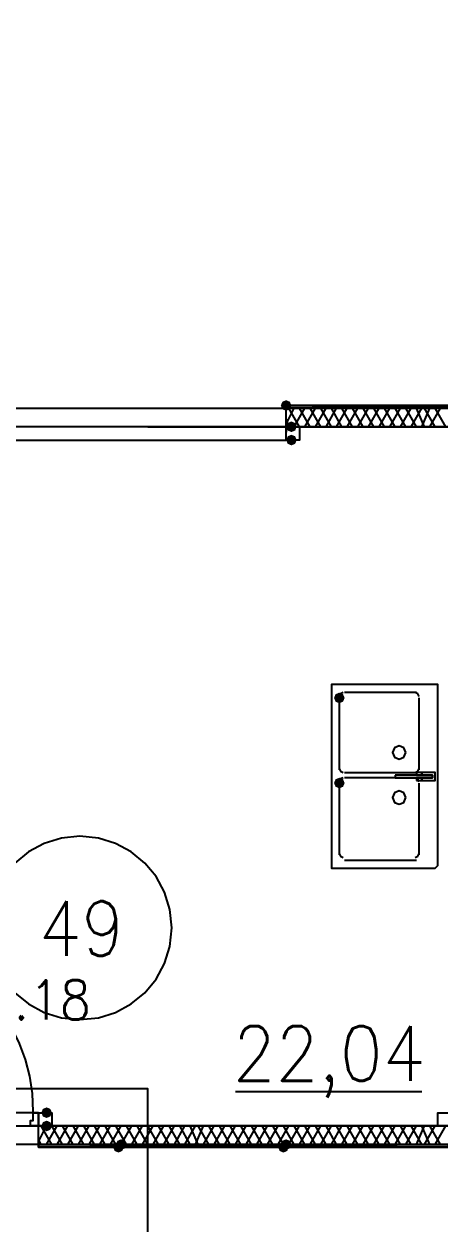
# Model space of a CAD drawing. Header units: millimetres. Extents: x 0 to 420, y 0 to 297.
# Drawn here: x 369.85 to 376.46, y 174.73 to 193.82 of the extents above; entities that cross this region are included whole.
import ezdxf

# ---------------------------------------------------------------- set-up
doc = ezdxf.new("R2010")
doc.units = ezdxf.units.MM
doc.layers.get('0').update_dxf_attribs({"linetype": 'CONTINUOUS'})
doc.styles.get("Standard").update_dxf_attribs({"font": 'STANDARD'})

msp = doc.modelspace()

# ---------------------------------------------------------------- hatches: boundary and pattern name
at = {"true_color": 0x0000fe}
for points in [[(374.099667, 187.748333), (374.074796, 187.688537), (374.015, 187.663667), (373.955204, 187.688537), (373.930333, 187.748333), (373.955204, 187.808129), (374.015, 187.833), (374.074796, 187.808129)], [(371.475, 175.979667), (371.450129, 175.919871), (371.390333, 175.895), (371.330537, 175.919871), (371.305667, 175.979667), (371.330537, 176.039462), (371.390333, 176.064333), (371.450129, 176.039463)], [(374.099667, 175.979667), (374.074796, 175.919871), (374.015, 175.895), (373.955204, 175.919871), (373.930333, 175.979667), (373.955204, 176.039462), (374.015, 176.064333), (374.074796, 176.039463)], [(371.432667, 175.937333), (371.407796, 175.877537), (371.348, 175.852667), (371.288204, 175.877537), (371.263333, 175.937333), (371.288204, 175.997129), (371.348, 176.022), (371.407796, 175.997129)], [(374.057333, 175.937333), (374.032462, 175.877537), (373.972667, 175.852667), (373.912871, 175.877537), (373.888, 175.937333), (373.912871, 175.997129), (373.972667, 176.022), (374.032462, 175.997129)]]:
    msp.add_hatch(color=0, dxfattribs=at).paths.add_polyline_path(points, flags=0)
at = {"true_color": 0x000007}
h = msp.add_hatch(color=0, dxfattribs=at)
h.paths.add_polyline_path([(377.317, 187.748333), (374.015, 187.748333), (377.317, 187.706)], flags=0)
h.paths.add_polyline_path([(374.015, 187.748333), (377.317, 187.706), (374.015, 187.706)], flags=0)
for points in [[(374.184333, 187.409667), (374.159462, 187.349871), (374.099667, 187.325), (374.039871, 187.349871), (374.015, 187.409667), (374.039871, 187.469462), (374.099667, 187.494333), (374.159462, 187.469463)], [(374.184333, 187.198), (374.159462, 187.138204), (374.099667, 187.113333), (374.039871, 187.138204), (374.015, 187.198), (374.039871, 187.257796), (374.099667, 187.282667), (374.159462, 187.257796)], [(374.946333, 183.091667), (374.921462, 183.031871), (374.861667, 183.007), (374.801871, 183.031871), (374.777, 183.091667), (374.801871, 183.151462), (374.861667, 183.176333), (374.921462, 183.151463)], [(374.946333, 181.737), (374.921462, 181.677204), (374.861667, 181.652333), (374.801871, 181.677204), (374.777, 181.737), (374.801871, 181.796796), (374.861667, 181.821667), (374.921462, 181.796796)], [(370.289667, 176.487667), (370.264796, 176.427871), (370.205, 176.403), (370.145204, 176.427871), (370.120333, 176.487667), (370.145204, 176.547462), (370.205, 176.572333), (370.264796, 176.547463)], [(370.289667, 176.276), (370.264796, 176.216204), (370.205, 176.191333), (370.145204, 176.216204), (370.120333, 176.276), (370.145204, 176.335796), (370.205, 176.360667), (370.264796, 176.335796)]]:
    msp.add_hatch(color=0, dxfattribs=at).paths.add_polyline_path(points, flags=0)
h = msp.add_hatch(color=0, dxfattribs=at)
h.paths.add_polyline_path([(376.597333, 175.979667), (370.078, 175.979667), (376.597333, 175.937333)], flags=0)
h.paths.add_polyline_path([(370.078, 175.979667), (376.597333, 175.937333), (370.078, 175.937333)], flags=0)

# ---------------------------------------------------------------- linework, layer by layer
at = {"color": 0, "true_color": 0x000007}
for points in [[(360.045, 222.207667), (360.045, 187.706), (389.255, 187.706), (389.255, 216.111667), (372.448667, 216.111667), (372.448667, 222.207667)], [(377.317, 187.748333), (374.015, 187.748333), (377.317, 187.706)], [(374.015, 187.748333), (377.317, 187.706), (374.015, 187.706)], [(374.015, 187.706), (374.015, 187.748333), (377.317, 187.748333), (377.317, 187.706), (374.015, 187.706), (377.317, 187.706), (377.317, 187.748333), (374.015, 187.748333)], [(376.639667, 187.409667), (360.045, 187.409667), (360.045, 176.276), (376.639667, 176.276)], [(374.734667, 183.261), (374.734667, 180.424667), (374.734667, 180.382333), (374.777, 180.382333), (376.343333, 180.382333), (376.385667, 180.382333), (376.428, 180.424667), (376.428, 183.261), (376.428, 183.303333), (376.385667, 183.303333), (376.343333, 183.303333), (374.777, 183.303333), (374.734667, 183.303333)], [(375.92, 182.223833), (375.889002, 182.298669), (375.814167, 182.329667), (375.739331, 182.298669), (375.708333, 182.223833), (375.739331, 182.148998), (375.814167, 182.118), (375.889002, 182.148998)], [(375.750667, 181.864), (375.750667, 181.821667), (376.343333, 181.821667), (376.343333, 181.864)], [(376.089333, 181.906333), (376.089333, 181.864), (376.174, 181.864), (376.174, 181.906333)], [(376.089333, 181.779333), (376.174, 181.779333), (376.174, 181.821667), (376.089333, 181.821667)], [(376.174, 181.906333), (376.174, 181.864), (376.343333, 181.864), (376.343333, 181.821667), (376.174, 181.821667), (376.174, 181.779333), (376.385667, 181.779333), (376.385667, 181.906333)], [(375.92, 181.504167), (375.889002, 181.579002), (375.814167, 181.61), (375.739331, 181.579002), (375.708333, 181.504167), (375.739331, 181.429331), (375.814167, 181.398333), (375.889002, 181.429331)], [(369.951, 176.276), (369.951, 176.360667), (369.993333, 176.360667), (369.993333, 176.487667), (370.078, 176.487667), (370.078, 176.276)], [(370.289667, 176.276), (370.078, 176.276), (370.078, 176.487667), (370.289667, 176.487667), (370.289667, 176.276), (370.078, 176.276), (370.078, 176.487667), (370.289667, 176.487667)], [(376.639667, 176.276), (376.428, 176.276), (376.428, 176.487667), (376.639667, 176.487667), (376.639667, 176.276), (376.428, 176.276), (376.428, 176.487667), (376.639667, 176.487667)], [(376.597333, 175.979667), (370.078, 175.979667), (376.597333, 175.937333)], [(370.078, 175.979667), (376.597333, 175.937333), (370.078, 175.937333)], [(370.078, 175.937333), (370.078, 175.979667), (376.597333, 175.979667), (376.597333, 175.937333), (370.078, 175.937333), (376.597333, 175.937333), (376.597333, 175.979667), (370.078, 175.979667)]]:
    msp.add_lwpolyline(points, close=True, dxfattribs=at)
for points in [[(377.317, 187.706), (374.015, 187.706), (377.317, 187.748333), (374.015, 187.748333)], [(374.015, 187.452), (374.142, 187.706)], [(374.015, 187.409667), (374.015, 187.706)], [(374.015, 187.409667), (374.015, 187.706)], [(389.255, 187.706), (374.015, 187.706)], [(374.226667, 187.409667), (374.057333, 187.706)], [(374.142, 187.409667), (374.311333, 187.706)], [(374.396, 187.409667), (374.226667, 187.706)], [(374.311333, 187.409667), (374.480667, 187.706)], [(374.565333, 187.409667), (374.396, 187.706)], [(374.480667, 187.409667), (374.65, 187.706)], [(374.734667, 187.409667), (374.565333, 187.706)], [(374.65, 187.409667), (374.819333, 187.706)], [(374.904, 187.409667), (374.734667, 187.706)], [(374.819333, 187.409667), (374.988667, 187.706)], [(375.073333, 187.409667), (374.904, 187.706)], [(374.988667, 187.409667), (375.158, 187.706)], [(375.242667, 187.409667), (375.073333, 187.706)], [(375.158, 187.409667), (375.327333, 187.706)], [(375.412, 187.409667), (375.242667, 187.706)], [(375.327333, 187.409667), (375.496667, 187.706)], [(375.581333, 187.409667), (375.412, 187.706)], [(375.496667, 187.409667), (375.666, 187.706)], [(375.750667, 187.409667), (375.581333, 187.706)], [(375.666, 187.409667), (375.835333, 187.706)], [(375.92, 187.409667), (375.750667, 187.706)], [(375.835333, 187.409667), (376.004667, 187.706)], [(376.089333, 187.409667), (375.92, 187.706)], [(376.004667, 187.409667), (376.174, 187.706)], [(376.216333, 187.409667), (376.089333, 187.706)], [(376.174, 187.409667), (376.301, 187.706)], [(376.385667, 187.409667), (376.216333, 187.706)], [(376.301, 187.409667), (376.470333, 187.706)], [(376.555, 187.409667), (376.385667, 187.706)], [(374.057333, 187.409667), (374.015, 187.536667)], [(371.813667, 187.409667), (369.654667, 187.409667), (369.654667, 187.325)], [(369.654667, 187.325), (369.654667, 187.198), (371.813667, 187.198)], [(371.813667, 187.409667), (374.015, 187.409667), (374.226667, 187.409667), (374.226667, 187.198), (374.015, 187.198), (374.015, 187.409667), (374.226667, 187.409667), (374.226667, 187.198), (374.015, 187.198), (374.015, 187.409667), (374.015, 187.325)], [(371.813667, 187.198), (374.015, 187.198), (374.015, 187.325)], [(374.015, 187.409667), (376.639667, 187.409667)], [(374.925167, 183.176333), (374.880265, 183.157735), (374.861667, 183.112833)], [(376.089333, 183.176333), (374.946333, 183.176333)], [(376.131667, 183.112833), (376.113068, 183.157735), (376.068167, 183.176333)], [(374.861667, 183.091667), (374.861667, 181.948667)], [(376.131667, 181.948667), (376.131667, 183.091667)], [(374.861667, 181.969833), (374.880265, 181.924932), (374.925167, 181.906333)], [(376.068167, 181.906333), (376.113068, 181.924932), (376.131667, 181.969833)], [(374.925167, 181.821667), (374.880265, 181.803068), (374.861667, 181.758167)], [(374.946333, 181.906333), (376.089333, 181.906333)], [(376.089333, 181.821667), (374.946333, 181.821667)], [(376.131667, 181.758167), (376.113068, 181.803068), (376.068167, 181.821667)], [(374.861667, 181.737), (374.861667, 180.594)], [(376.131667, 180.594), (376.131667, 181.737)], [(372.194667, 179.429833), (372.164995, 179.724175), (372.079893, 179.998326), (371.945236, 180.246413), (371.766896, 180.462563), (371.550746, 180.640903), (371.302659, 180.77556), (371.028508, 180.860661), (370.734167, 180.890333), (370.439825, 180.860661), (370.165674, 180.77556), (369.917587, 180.640903), (369.701437, 180.462563), (369.523097, 180.246413), (369.38844, 179.998326), (369.303339, 179.724175), (369.273667, 179.429833)], [(374.861667, 180.615167), (374.880265, 180.570265), (374.925167, 180.551667)], [(376.068167, 180.551667), (376.113068, 180.570265), (376.131667, 180.615167)], [(374.946333, 180.509333), (376.089333, 180.509333)], [(369.993333, 176.508833), (369.979018, 176.792339), (369.936999, 177.067656), (369.868672, 177.333389), (369.77543, 177.588145), (369.658667, 177.83053), (369.519777, 178.059151), (369.360153, 178.272613), (369.181189, 178.469523), (368.984279, 178.648486), (368.770817, 178.80811), (368.542197, 178.947001), (368.299812, 179.063764), (368.045056, 179.157006), (367.779323, 179.225333), (367.504006, 179.267351), (367.2205, 179.281667)], [(369.273667, 179.429833), (369.303339, 179.135492), (369.38844, 178.861341), (369.523097, 178.613254), (369.701437, 178.397104), (369.917587, 178.218764), (370.165674, 178.084107), (370.439825, 177.999005), (370.734167, 177.969333), (371.028508, 177.999005), (371.302659, 178.084107), (371.550746, 178.218764), (371.766896, 178.397104), (371.945236, 178.613254), (372.079893, 178.861341), (372.164995, 179.135492), (372.194667, 179.429833)], [(373.210667, 176.826333), (376.174, 176.826333)], [(370.078, 176.403), (370.078, 176.487667), (368.596333, 176.487667)], [(368.596333, 176.276), (370.078, 176.276), (370.078, 176.403)], [(370.078, 176.022), (370.205, 176.276)], [(370.078, 175.979667), (370.078, 176.276)], [(370.078, 175.979667), (370.078, 176.276)], [(376.639667, 176.276), (370.078, 176.276)], [(370.289667, 175.979667), (370.120333, 176.276)], [(370.205, 175.979667), (370.374333, 176.276)], [(370.459, 175.979667), (370.289667, 176.276)], [(370.374333, 175.979667), (370.543667, 176.276)], [(370.628333, 175.979667), (370.459, 176.276)], [(370.543667, 175.979667), (370.713, 176.276)], [(370.797667, 175.979667), (370.628333, 176.276)], [(370.713, 175.979667), (370.882333, 176.276)], [(370.967, 175.979667), (370.797667, 176.276)], [(370.882333, 175.979667), (371.051667, 176.276)], [(371.136333, 175.979667), (370.967, 176.276)], [(371.051667, 175.979667), (371.221, 176.276)], [(371.305667, 175.979667), (371.136333, 176.276)], [(371.221, 175.979667), (371.390333, 176.276)], [(371.475, 175.979667), (371.305667, 176.276)], [(371.390333, 175.979667), (371.559667, 176.276)], [(371.644333, 175.979667), (371.475, 176.276)], [(371.559667, 175.979667), (371.729, 176.276)], [(371.813667, 175.979667), (371.644333, 176.276)], [(371.729, 175.979667), (371.898333, 176.276)], [(371.983, 175.979667), (371.813667, 176.276)], [(371.898333, 175.979667), (372.067667, 176.276)], [(372.152333, 175.979667), (371.983, 176.276)], [(372.067667, 175.979667), (372.237, 176.276)], [(372.321667, 175.979667), (372.152333, 176.276)], [(372.237, 175.979667), (372.406333, 176.276)], [(372.491, 175.979667), (372.321667, 176.276)], [(372.406333, 175.979667), (372.575667, 176.276)], [(372.618, 175.979667), (372.491, 176.276)], [(372.575667, 175.979667), (372.702667, 176.276)], [(372.787333, 175.979667), (372.618, 176.276)], [(372.702667, 175.979667), (372.872, 176.276)], [(372.956667, 175.979667), (372.787333, 176.276)], [(372.872, 175.979667), (373.041333, 176.276)], [(373.126, 175.979667), (372.956667, 176.276)], [(373.041333, 175.979667), (373.210667, 176.276)], [(373.295333, 175.979667), (373.126, 176.276)], [(373.210667, 175.979667), (373.38, 176.276)], [(373.464667, 175.979667), (373.295333, 176.276)], [(373.38, 175.979667), (373.549333, 176.276)], [(373.634, 175.979667), (373.464667, 176.276)], [(373.549333, 175.979667), (373.718667, 176.276)], [(373.803333, 175.979667), (373.634, 176.276)], [(373.718667, 175.979667), (373.888, 176.276)], [(373.972667, 175.979667), (373.803333, 176.276)], [(373.888, 175.979667), (374.057333, 176.276)], [(374.142, 175.979667), (373.972667, 176.276)], [(374.057333, 175.979667), (374.226667, 176.276)], [(374.311333, 175.979667), (374.142, 176.276)], [(374.226667, 175.979667), (374.396, 176.276)], [(374.480667, 175.979667), (374.311333, 176.276)], [(374.396, 175.979667), (374.565333, 176.276)], [(374.65, 175.979667), (374.480667, 176.276)], [(374.565333, 175.979667), (374.734667, 176.276)], [(374.819333, 175.979667), (374.65, 176.276)], [(374.734667, 175.979667), (374.904, 176.276)], [(374.988667, 175.979667), (374.819333, 176.276)], [(374.904, 175.979667), (375.073333, 176.276)], [(375.158, 175.979667), (374.988667, 176.276)], [(375.073333, 175.979667), (375.242667, 176.276)], [(375.327333, 175.979667), (375.158, 176.276)], [(375.242667, 175.979667), (375.412, 176.276)], [(375.496667, 175.979667), (375.327333, 176.276)], [(375.412, 175.979667), (375.581333, 176.276)], [(375.666, 175.979667), (375.496667, 176.276)], [(375.581333, 175.979667), (375.750667, 176.276)], [(375.835333, 175.979667), (375.666, 176.276)], [(375.750667, 175.979667), (375.92, 176.276)], [(376.004667, 175.979667), (375.835333, 176.276)], [(375.92, 175.979667), (376.089333, 176.276)], [(376.174, 175.979667), (376.004667, 176.276)], [(376.089333, 175.979667), (376.216333, 176.276)], [(376.301, 175.979667), (376.174, 176.276)], [(376.216333, 175.979667), (376.385667, 176.276)], [(376.470333, 175.979667), (376.301, 176.276)], [(376.385667, 175.979667), (376.555, 176.276)], [(370.120333, 175.979667), (370.078, 176.064333)], [(376.597333, 175.937333), (370.078, 175.937333), (376.597333, 175.979667), (370.078, 175.979667)], [(370.078, 175.979667), (376.639667, 175.979667)]]:
    msp.add_lwpolyline(points, dxfattribs=at)
at = {"color": 0, "true_color": 0x000005}
msp.add_lwpolyline([(369.485333, 150.960667), (371.813667, 150.960667), (371.813667, 176.868667), (369.443, 176.868667)], dxfattribs=at)
at = {"color": 0, "true_color": 0x0000ab}
msp.add_lwpolyline([(360.045, 169.291), (376.639667, 169.291), (376.639667, 175.979667), (360.045, 175.979667)], close=True, dxfattribs=at)

# ---------------------------------------------------------------- texts
at = {"color": 0, "true_color": 0x000007, "char_height": 0.872032, "attachment_point": 1}
for s, insert, width in [('49', (370.078014, 179.857369), 1.16270936), ('22,04', (373.168333, 177.867697), 2.85832715)]:
    msp.add_mtext(s, dxfattribs=dict(at, insert=insert, width=width))
at = {"color": 0, "true_color": 0x00005c, "insert": (367.62266, 178.597164), "char_height": 0.627829, "width": 3.06938624, "attachment_point": 1}
msp.add_mtext('BIAL1.18', dxfattribs=at)

doc.saveas('drawing.dxf')
